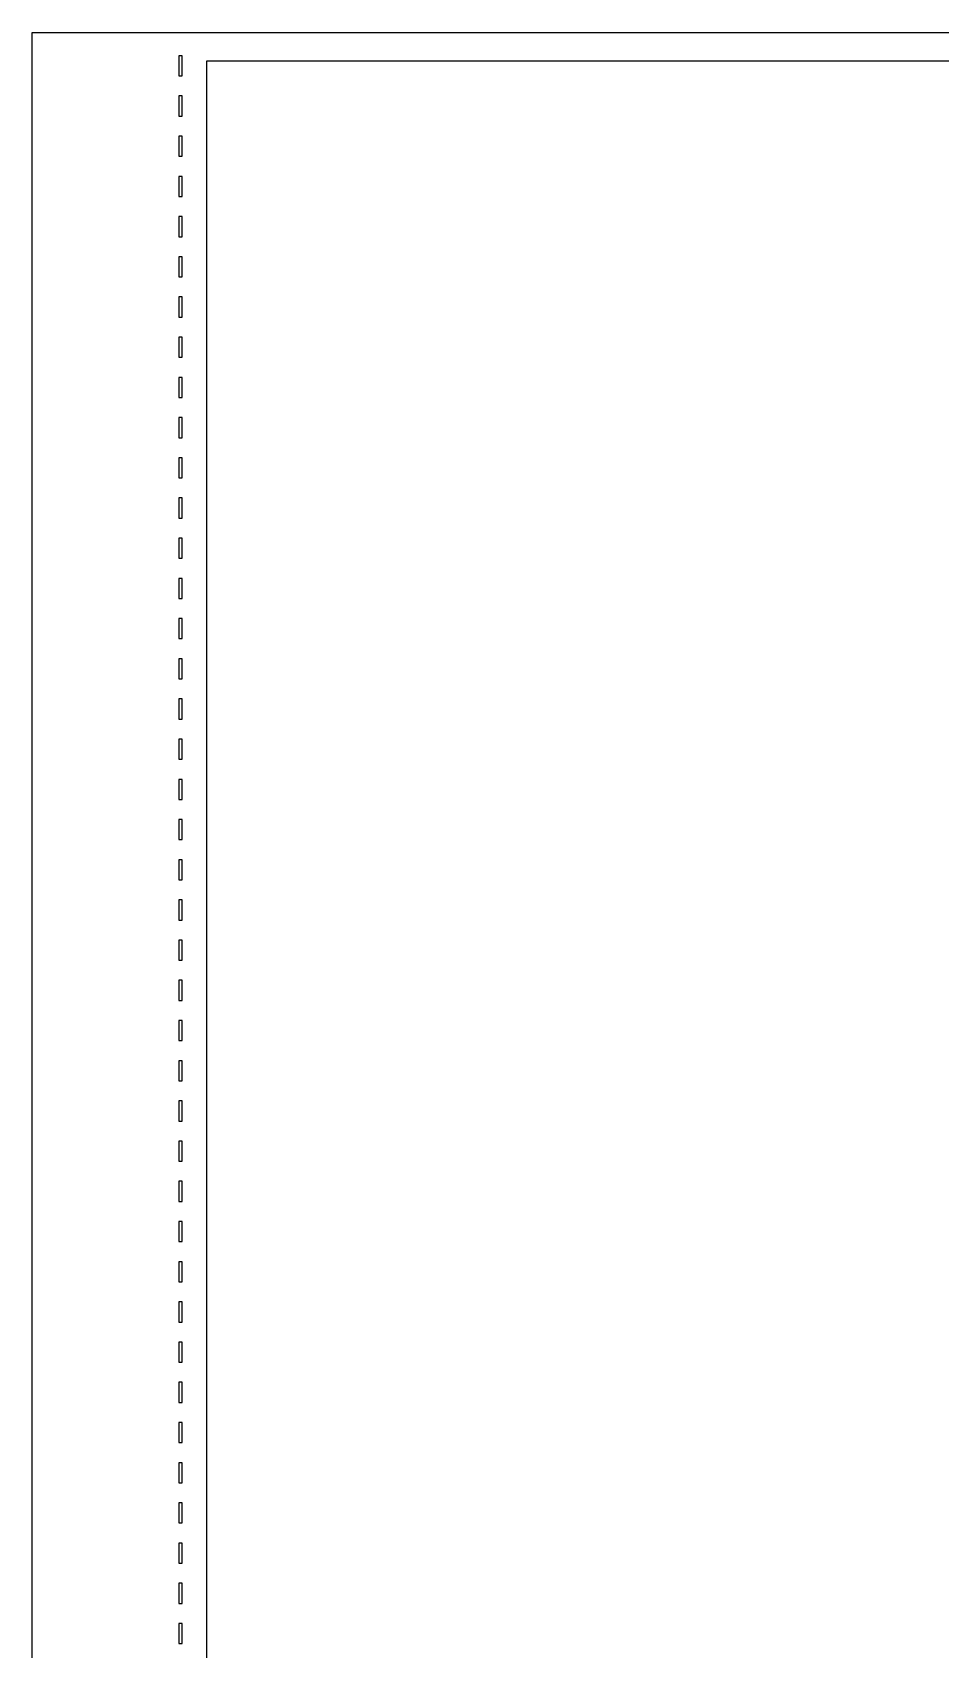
# Model space of a CAD drawing. Header units: centimetres. Extents: x -13.6 to 13.6, y -12.1 to 12.1.
# Drawn here: x -13.57 to -6.78, y 0.03 to 12.1 of the extents above; entities that cross this region are included whole.
import ezdxf

# ---------------------------------------------------------------- set-up
doc = ezdxf.new("R2010")
doc.units = ezdxf.units.CM
doc.header["$MEASUREMENT"] = 0
doc.layers.add('Layer 1', color=7, linetype='Continuous')

msp = doc.modelspace()

# ---------------------------------------------------------------- linework, layer by layer
at = {"layer": 'Layer 1', "color": 197, "lineweight": 25}
for points, knots in [([(-12.41837, 12.09866), (-12.41837, 12.09866), (-12.41837, 12.09788), (-12.41837, 12.09788), (-12.41837, 12.09788), (-12.41837, 12.09788), (-13.56783, 12.09788), (-13.56783, 12.09788), (-13.56783, 12.09788), (-13.56783, 12.09788), (-13.56783, -4.21654), (-13.56783, -4.21654), (-13.56783, -4.21654), (-13.56783, -4.21654), (-12.46056, -4.21654), (-12.46056, -4.21654), (-12.46056, -4.21654), (-12.46056, -4.21654), (-12.46056, -4.19466), (-12.46056, -4.19466), (-12.46056, -4.19466), (-12.46056, -4.19466), (-12.31053, -4.19544), (-12.31053, -4.19544), (-12.31053, -4.19544), (-12.31053, -4.19544), (-12.31053, -4.22045), (-12.31053, -4.22045), (-12.31053, -4.22045), (-12.31053, -4.22045), (-12.41993, -4.21967), (-12.41993, -4.21967), (-12.41993, -4.21967), (-12.41993, -4.21967), (-12.41993, -5.31287), (-12.41993, -5.31287), (-12.41993, -5.31287), (-12.41993, -5.31287), (-12.31053, -5.31287), (-12.31053, -5.31287), (-12.31053, -5.31287), (-12.31053, -5.31287), (-12.31053, -5.33788), (-12.31053, -5.33788), (-12.31053, -5.33788), (-12.31053, -5.33788), (-12.44806, -5.33788), (-12.44806, -5.33788), (-12.44806, -5.33788), (-12.44806, -5.33788), (-12.44806, -5.4254), (-12.44806, -5.4254), (-12.44806, -5.4254), (-12.44806, -5.4254), (-12.47307, -5.4254), (-12.47307, -5.4254), (-12.47307, -5.4254), (-12.47307, -5.4254), (-12.47307, -5.32538), (-12.47307, -5.32538), (-12.47307, -5.32538), (-12.47307, -5.32538), (-13.49594, -5.32538), (-13.49594, -5.32538), (-13.49594, -5.32538), (-13.49594, -5.32538), (-13.49594, -12.0987), (-13.49594, -12.0987), (-13.49594, -12.0987), (-13.49594, -12.0987), (-12.36289, -12.0987), (-12.36289, -12.0987), (-12.36289, -12.0987), (-12.36289, -12.0987), (-12.36289, -12.09401), (-12.36289, -12.09401), (-12.36289, -12.09401), (-12.36289, -12.09401), (-10.93524, -12.09401), (-10.93524, -12.09401), (-10.93524, -12.09401), (-10.93524, -12.09401), (-10.93524, -12.09245), (-10.93524, -12.09245), (-10.93524, -12.09245), (-10.93524, -12.09245), (-1.40664, -12.09245), (-1.40664, -12.09245), (-1.40664, -12.09245), (-0.96285, -12.09245), (-0.60569, -11.73259), (-0.60569, -11.28603), (-0.60569, -11.28603), (-0.60569, -11.28603), (-0.60569, -7.17265), (-0.60569, -7.17265), (-0.60569, -7.17265), (-0.60569, -7.17265), (-0.60413, -7.17265), (-0.60413, -7.17265), (-0.60413, -7.17265), (-0.60413, -7.17265), (-0.60413, -5.30663), (-0.60413, -5.30663), (-0.60413, -5.30663), (-0.60413, -5.30663), (-0.60569, -5.30663), (-0.60569, -5.30663), (-0.60569, -5.30663), (-0.60569, -5.30663), (-0.60569, -4.21734), (-0.60569, -4.21734), (-0.60569, -4.21734), (-0.60569, -4.21734), (-0.60335, -4.21734), (-0.60335, -4.21734), (-0.60335, -4.21734), (-0.60335, -4.21734), (-0.60335, -4.21578), (-0.60335, -4.21578), (-0.60335, -4.21578), (-0.60335, -4.21578), (-0.53615, -4.21578), (-0.53615, -4.21578), (-0.53615, -4.21578), (-0.53615, -4.21578), (0.53674, -4.21578), (0.53674, -4.21578), (0.53674, -4.21578), (0.53674, -4.21578), (0.60394, -4.21578), (0.60394, -4.21578), (0.60394, -4.21578), (0.60394, -4.21578), (0.60394, -4.21734), (0.60394, -4.21734), (0.60394, -4.21734), (0.60394, -4.21734), (0.60628, -4.21734), (0.60628, -4.21734), (0.60628, -4.21734), (0.60628, -4.21734), (0.60628, -5.30663), (0.60628, -5.30663), (0.60628, -5.30663), (0.60628, -5.30663), (0.60472, -5.30663), (0.60472, -5.30663), (0.60472, -5.30663), (0.60472, -5.30663), (0.60472, -7.17265), (0.60472, -7.17265), (0.60472, -7.17265), (0.60472, -7.17265), (0.60628, -7.17265), (0.60628, -7.17265), (0.60628, -7.17265), (0.60628, -7.17265), (0.60628, -11.28603), (0.60628, -11.28603), (0.60628, -11.28603), (0.60628, -11.73259), (0.96345, -12.09245), (1.40723, -12.09245), (1.40723, -12.09245), (1.40723, -12.09245), (10.93583, -12.09245), (10.93583, -12.09245), (10.93583, -12.09245), (10.93583, -12.09245), (10.93583, -12.09401), (10.93583, -12.09401), (10.93583, -12.09401), (10.93583, -12.09401), (12.36348, -12.09401), (12.36348, -12.09401), (12.36348, -12.09401), (12.36348, -12.09401), (12.36348, -12.0987), (12.36348, -12.0987), (12.36348, -12.0987), (12.36348, -12.0987), (13.49654, -12.0987), (13.49654, -12.0987), (13.49654, -12.0987), (13.49654, -12.0987), (13.49654, -5.32538), (13.49654, -5.32538), (13.49654, -5.32538), (13.49654, -5.32538), (12.47367, -5.32538), (12.47367, -5.32538), (12.47367, -5.32538), (12.47367, -5.32538), (12.47367, -5.4254), (12.47367, -5.4254), (12.47367, -5.4254), (12.47367, -5.4254), (12.44866, -5.4254), (12.44866, -5.4254), (12.44866, -5.4254), (12.44866, -5.4254), (12.44866, -5.33788), (12.44866, -5.33788), (12.44866, -5.33788), (12.44866, -5.33788), (12.31113, -5.33788), (12.31113, -5.33788), (12.31113, -5.33788), (12.31113, -5.33788), (12.31113, -5.31287), (12.31113, -5.31287), (12.31113, -5.31287), (12.31113, -5.31287), (12.42053, -5.31287), (12.42053, -5.31287), (12.42053, -5.31287), (12.42053, -5.31287), (12.42053, -4.21967), (12.42053, -4.21967), (12.42053, -4.21967), (12.42053, -4.21967), (12.31113, -4.22045), (12.31113, -4.22045), (12.31113, -4.22045), (12.31113, -4.22045), (12.31113, -4.19544), (12.31113, -4.19544), (12.31113, -4.19544), (12.31113, -4.19544), (12.46116, -4.19466), (12.46116, -4.19466), (12.46116, -4.19466), (12.46116, -4.19466), (12.46116, -4.21654), (12.46116, -4.21654), (12.46116, -4.21654), (12.46116, -4.21654), (13.56843, -4.21654), (13.56843, -4.21654), (13.56843, -4.21654), (13.56843, -4.21654), (13.56843, 12.09788), (13.56843, 12.09788), (13.56843, 12.09788), (13.56843, 12.09788), (12.41896, 12.09788), (12.41896, 12.09788), (12.41896, 12.09788), (12.41896, 12.09788), (12.41896, 12.09866), (12.41896, 12.09866), (12.41896, 12.09866), (12.41896, 12.09866), (0.60394, 12.09866), (0.60394, 12.09866), (0.60394, 12.09866), (0.60394, 12.09866), (0.60394, 12.0971), (0.60394, 12.0971), (0.60394, 12.0971), (0.60394, 12.0971), (0.53674, 12.0971), (0.53674, 12.0971), (0.53674, 12.0971), (0.53674, 12.0971), (-0.53615, 12.0971), (-0.53615, 12.0971), (-0.53615, 12.0971), (-0.53615, 12.0971), (-0.60335, 12.0971), (-0.60335, 12.0971), (-0.60335, 12.0971), (-0.60335, 12.0971), (-0.60335, 12.09866), (-0.60335, 12.09866), (-0.60335, 12.09866), (-0.60335, 12.09866), (-12.41837, 12.09866), (-12.41837, 12.09866)], [0, 0, 0, 0, 0.01408451, 0.01408451, 0.01408451, 0.01408451, 0.02816901, 0.02816901, 0.02816901, 0.02816901, 0.04225352, 0.04225352, 0.04225352, 0.04225352, 0.05633803, 0.05633803, 0.05633803, 0.05633803, 0.07042254, 0.07042254, 0.07042254, 0.07042254, 0.08450704, 0.08450704, 0.08450704, 0.08450704, 0.09859155, 0.09859155, 0.09859155, 0.09859155, 0.11267606, 0.11267606, 0.11267606, 0.11267606, 0.12676056, 0.12676056, 0.12676056, 0.12676056, 0.14084507, 0.14084507, 0.14084507, 0.14084507, 0.15492958, 0.15492958, 0.15492958, 0.15492958, 0.16901408, 0.16901408, 0.16901408, 0.16901408, 0.18309859, 0.18309859, 0.18309859, 0.18309859, 0.1971831, 0.1971831, 0.1971831, 0.1971831, 0.21126761, 0.21126761, 0.21126761, 0.21126761, 0.22535211, 0.22535211, 0.22535211, 0.22535211, 0.23943662, 0.23943662, 0.23943662, 0.23943662, 0.25352113, 0.25352113, 0.25352113, 0.25352113, 0.26760563, 0.26760563, 0.26760563, 0.26760563, 0.28169014, 0.28169014, 0.28169014, 0.28169014, 0.29577465, 0.29577465, 0.29577465, 0.29577465, 0.30985915, 0.30985915, 0.30985915, 0.30985915, 0.32394366, 0.32394366, 0.32394366, 0.32394366, 0.33802817, 0.33802817, 0.33802817, 0.33802817, 0.35211268, 0.35211268, 0.35211268, 0.35211268, 0.36619718, 0.36619718, 0.36619718, 0.36619718, 0.38028169, 0.38028169, 0.38028169, 0.38028169, 0.3943662, 0.3943662, 0.3943662, 0.3943662, 0.4084507, 0.4084507, 0.4084507, 0.4084507, 0.42253521, 0.42253521, 0.42253521, 0.42253521, 0.43661972, 0.43661972, 0.43661972, 0.43661972, 0.45070423, 0.45070423, 0.45070423, 0.45070423, 0.46478873, 0.46478873, 0.46478873, 0.46478873, 0.47887324, 0.47887324, 0.47887324, 0.47887324, 0.49295775, 0.49295775, 0.49295775, 0.49295775, 0.50704225, 0.50704225, 0.50704225, 0.50704225, 0.52112676, 0.52112676, 0.52112676, 0.52112676, 0.53521127, 0.53521127, 0.53521127, 0.53521127, 0.54929577, 0.54929577, 0.54929577, 0.54929577, 0.56338028, 0.56338028, 0.56338028, 0.56338028, 0.57746479, 0.57746479, 0.57746479, 0.57746479, 0.5915493, 0.5915493, 0.5915493, 0.5915493, 0.6056338, 0.6056338, 0.6056338, 0.6056338, 0.61971831, 0.61971831, 0.61971831, 0.61971831, 0.63380282, 0.63380282, 0.63380282, 0.63380282, 0.64788732, 0.64788732, 0.64788732, 0.64788732, 0.66197183, 0.66197183, 0.66197183, 0.66197183, 0.67605634, 0.67605634, 0.67605634, 0.67605634, 0.69014085, 0.69014085, 0.69014085, 0.69014085, 0.70422535, 0.70422535, 0.70422535, 0.70422535, 0.71830986, 0.71830986, 0.71830986, 0.71830986, 0.73239437, 0.73239437, 0.73239437, 0.73239437, 0.74647887, 0.74647887, 0.74647887, 0.74647887, 0.76056338, 0.76056338, 0.76056338, 0.76056338, 0.77464789, 0.77464789, 0.77464789, 0.77464789, 0.78873239, 0.78873239, 0.78873239, 0.78873239, 0.8028169, 0.8028169, 0.8028169, 0.8028169, 0.81690141, 0.81690141, 0.81690141, 0.81690141, 0.83098592, 0.83098592, 0.83098592, 0.83098592, 0.84507042, 0.84507042, 0.84507042, 0.84507042, 0.85915493, 0.85915493, 0.85915493, 0.85915493, 0.87323944, 0.87323944, 0.87323944, 0.87323944, 0.88732394, 0.88732394, 0.88732394, 0.88732394, 0.90140845, 0.90140845, 0.90140845, 0.90140845, 0.91549296, 0.91549296, 0.91549296, 0.91549296, 0.92957746, 0.92957746, 0.92957746, 0.92957746, 0.94366197, 0.94366197, 0.94366197, 0.94366197, 0.95774648, 0.95774648, 0.95774648, 0.95774648, 0.97183099, 0.97183099, 0.97183099, 0.97183099, 1, 1, 1, 1]), ([(-12.47307, 11.92363), (-12.47307, 11.92363), (-12.44806, 11.92363), (-12.44806, 11.92363), (-12.44806, 11.92363), (-12.44806, 11.92363), (-12.44806, 11.7736), (-12.44806, 11.7736), (-12.44806, 11.7736), (-12.44806, 11.7736), (-12.47307, 11.7736), (-12.47307, 11.7736), (-12.47307, 11.7736), (-12.47307, 11.7736), (-12.47307, 11.92363), (-12.47307, 11.92363)], [0, 0, 0, 0, 0.2, 0.2, 0.2, 0.2, 0.4, 0.4, 0.4, 0.4, 0.6, 0.6, 0.6, 0.6, 1, 1, 1, 1]), ([(-12.47307, 11.62356), (-12.47307, 11.62356), (-12.44806, 11.62356), (-12.44806, 11.62356), (-12.44806, 11.62356), (-12.44806, 11.62356), (-12.44806, 11.47353), (-12.44806, 11.47353), (-12.44806, 11.47353), (-12.44806, 11.47353), (-12.47307, 11.47353), (-12.47307, 11.47353), (-12.47307, 11.47353), (-12.47307, 11.47353), (-12.47307, 11.62356), (-12.47307, 11.62356)], [0, 0, 0, 0, 0.2, 0.2, 0.2, 0.2, 0.4, 0.4, 0.4, 0.4, 0.6, 0.6, 0.6, 0.6, 1, 1, 1, 1]), ([(-12.47307, 11.3235), (-12.47307, 11.3235), (-12.44806, 11.3235), (-12.44806, 11.3235), (-12.44806, 11.3235), (-12.44806, 11.3235), (-12.44806, 11.17347), (-12.44806, 11.17347), (-12.44806, 11.17347), (-12.44806, 11.17347), (-12.47307, 11.17347), (-12.47307, 11.17347), (-12.47307, 11.17347), (-12.47307, 11.17347), (-12.47307, 11.3235), (-12.47307, 11.3235)], [0, 0, 0, 0, 0.2, 0.2, 0.2, 0.2, 0.4, 0.4, 0.4, 0.4, 0.6, 0.6, 0.6, 0.6, 1, 1, 1, 1]), ([(-12.47307, 11.02343), (-12.47307, 11.02343), (-12.44806, 11.02343), (-12.44806, 11.02343), (-12.44806, 11.02343), (-12.44806, 11.02343), (-12.44806, 10.8734), (-12.44806, 10.8734), (-12.44806, 10.8734), (-12.44806, 10.8734), (-12.47307, 10.8734), (-12.47307, 10.8734), (-12.47307, 10.8734), (-12.47307, 10.8734), (-12.47307, 11.02343), (-12.47307, 11.02343)], [0, 0, 0, 0, 0.2, 0.2, 0.2, 0.2, 0.4, 0.4, 0.4, 0.4, 0.6, 0.6, 0.6, 0.6, 1, 1, 1, 1]), ([(-12.47307, 10.72337), (-12.47307, 10.72337), (-12.44806, 10.72337), (-12.44806, 10.72337), (-12.44806, 10.72337), (-12.44806, 10.72337), (-12.44806, 10.57334), (-12.44806, 10.57334), (-12.44806, 10.57334), (-12.44806, 10.57334), (-12.47307, 10.57334), (-12.47307, 10.57334), (-12.47307, 10.57334), (-12.47307, 10.57334), (-12.47307, 10.72337), (-12.47307, 10.72337)], [0, 0, 0, 0, 0.2, 0.2, 0.2, 0.2, 0.4, 0.4, 0.4, 0.4, 0.6, 0.6, 0.6, 0.6, 1, 1, 1, 1]), ([(-12.47307, 10.42331), (-12.47307, 10.42331), (-12.44806, 10.42331), (-12.44806, 10.42331), (-12.44806, 10.42331), (-12.44806, 10.42331), (-12.44806, 10.27328), (-12.44806, 10.27328), (-12.44806, 10.27328), (-12.44806, 10.27328), (-12.47307, 10.27328), (-12.47307, 10.27328), (-12.47307, 10.27328), (-12.47307, 10.27328), (-12.47307, 10.42331), (-12.47307, 10.42331)], [0, 0, 0, 0, 0.2, 0.2, 0.2, 0.2, 0.4, 0.4, 0.4, 0.4, 0.6, 0.6, 0.6, 0.6, 1, 1, 1, 1]), ([(-12.47307, 10.12324), (-12.47307, 10.12324), (-12.44806, 10.12324), (-12.44806, 10.12324), (-12.44806, 10.12324), (-12.44806, 10.12324), (-12.44806, 9.97321), (-12.44806, 9.97321), (-12.44806, 9.97321), (-12.44806, 9.97321), (-12.47307, 9.97321), (-12.47307, 9.97321), (-12.47307, 9.97321), (-12.47307, 9.97321), (-12.47307, 10.12324), (-12.47307, 10.12324)], [0, 0, 0, 0, 0.2, 0.2, 0.2, 0.2, 0.4, 0.4, 0.4, 0.4, 0.6, 0.6, 0.6, 0.6, 1, 1, 1, 1]), ([(-12.47307, 9.82318), (-12.47307, 9.82318), (-12.44806, 9.82318), (-12.44806, 9.82318), (-12.44806, 9.82318), (-12.44806, 9.82318), (-12.44806, 9.67315), (-12.44806, 9.67315), (-12.44806, 9.67315), (-12.44806, 9.67315), (-12.47307, 9.67315), (-12.47307, 9.67315), (-12.47307, 9.67315), (-12.47307, 9.67315), (-12.47307, 9.82318), (-12.47307, 9.82318)], [0, 0, 0, 0, 0.2, 0.2, 0.2, 0.2, 0.4, 0.4, 0.4, 0.4, 0.6, 0.6, 0.6, 0.6, 1, 1, 1, 1]), ([(-12.47307, 9.52311), (-12.47307, 9.52311), (-12.44806, 9.52311), (-12.44806, 9.52311), (-12.44806, 9.52311), (-12.44806, 9.52311), (-12.44806, 9.37308), (-12.44806, 9.37308), (-12.44806, 9.37308), (-12.44806, 9.37308), (-12.47307, 9.37308), (-12.47307, 9.37308), (-12.47307, 9.37308), (-12.47307, 9.37308), (-12.47307, 9.52311), (-12.47307, 9.52311)], [0, 0, 0, 0, 0.2, 0.2, 0.2, 0.2, 0.4, 0.4, 0.4, 0.4, 0.6, 0.6, 0.6, 0.6, 1, 1, 1, 1]), ([(-12.47307, 9.22305), (-12.47307, 9.22305), (-12.44806, 9.22305), (-12.44806, 9.22305), (-12.44806, 9.22305), (-12.44806, 9.22305), (-12.44806, 9.07302), (-12.44806, 9.07302), (-12.44806, 9.07302), (-12.44806, 9.07302), (-12.47307, 9.07302), (-12.47307, 9.07302), (-12.47307, 9.07302), (-12.47307, 9.07302), (-12.47307, 9.22305), (-12.47307, 9.22305)], [0, 0, 0, 0, 0.2, 0.2, 0.2, 0.2, 0.4, 0.4, 0.4, 0.4, 0.6, 0.6, 0.6, 0.6, 1, 1, 1, 1]), ([(-12.47307, 8.92299), (-12.47307, 8.92299), (-12.44806, 8.92299), (-12.44806, 8.92299), (-12.44806, 8.92299), (-12.44806, 8.92299), (-12.44806, 8.77296), (-12.44806, 8.77296), (-12.44806, 8.77296), (-12.44806, 8.77296), (-12.47307, 8.77296), (-12.47307, 8.77296), (-12.47307, 8.77296), (-12.47307, 8.77296), (-12.47307, 8.92299), (-12.47307, 8.92299)], [0, 0, 0, 0, 0.2, 0.2, 0.2, 0.2, 0.4, 0.4, 0.4, 0.4, 0.6, 0.6, 0.6, 0.6, 1, 1, 1, 1]), ([(-12.47307, 8.62292), (-12.47307, 8.62292), (-12.44806, 8.62292), (-12.44806, 8.62292), (-12.44806, 8.62292), (-12.44806, 8.62292), (-12.44806, 8.47289), (-12.44806, 8.47289), (-12.44806, 8.47289), (-12.44806, 8.47289), (-12.47307, 8.47289), (-12.47307, 8.47289), (-12.47307, 8.47289), (-12.47307, 8.47289), (-12.47307, 8.62292), (-12.47307, 8.62292)], [0, 0, 0, 0, 0.2, 0.2, 0.2, 0.2, 0.4, 0.4, 0.4, 0.4, 0.6, 0.6, 0.6, 0.6, 1, 1, 1, 1]), ([(-12.47307, 8.32286), (-12.47307, 8.32286), (-12.44806, 8.32286), (-12.44806, 8.32286), (-12.44806, 8.32286), (-12.44806, 8.32286), (-12.44806, 8.17283), (-12.44806, 8.17283), (-12.44806, 8.17283), (-12.44806, 8.17283), (-12.47307, 8.17283), (-12.47307, 8.17283), (-12.47307, 8.17283), (-12.47307, 8.17283), (-12.47307, 8.32286), (-12.47307, 8.32286)], [0, 0, 0, 0, 0.2, 0.2, 0.2, 0.2, 0.4, 0.4, 0.4, 0.4, 0.6, 0.6, 0.6, 0.6, 1, 1, 1, 1]), ([(-12.47307, 8.02279), (-12.47307, 8.02279), (-12.44806, 8.02279), (-12.44806, 8.02279), (-12.44806, 8.02279), (-12.44806, 8.02279), (-12.44806, 7.87276), (-12.44806, 7.87276), (-12.44806, 7.87276), (-12.44806, 7.87276), (-12.47307, 7.87276), (-12.47307, 7.87276), (-12.47307, 7.87276), (-12.47307, 7.87276), (-12.47307, 8.02279), (-12.47307, 8.02279)], [0, 0, 0, 0, 0.2, 0.2, 0.2, 0.2, 0.4, 0.4, 0.4, 0.4, 0.6, 0.6, 0.6, 0.6, 1, 1, 1, 1]), ([(-12.47307, 7.72273), (-12.47307, 7.72273), (-12.44806, 7.72273), (-12.44806, 7.72273), (-12.44806, 7.72273), (-12.44806, 7.72273), (-12.44806, 7.5727), (-12.44806, 7.5727), (-12.44806, 7.5727), (-12.44806, 7.5727), (-12.47307, 7.5727), (-12.47307, 7.5727), (-12.47307, 7.5727), (-12.47307, 7.5727), (-12.47307, 7.72273), (-12.47307, 7.72273)], [0, 0, 0, 0, 0.2, 0.2, 0.2, 0.2, 0.4, 0.4, 0.4, 0.4, 0.6, 0.6, 0.6, 0.6, 1, 1, 1, 1]), ([(-12.47307, 7.42266), (-12.47307, 7.42266), (-12.44806, 7.42266), (-12.44806, 7.42266), (-12.44806, 7.42266), (-12.44806, 7.42266), (-12.44806, 7.27263), (-12.44806, 7.27263), (-12.44806, 7.27263), (-12.44806, 7.27263), (-12.47307, 7.27263), (-12.47307, 7.27263), (-12.47307, 7.27263), (-12.47307, 7.27263), (-12.47307, 7.42266), (-12.47307, 7.42266)], [0, 0, 0, 0, 0.2, 0.2, 0.2, 0.2, 0.4, 0.4, 0.4, 0.4, 0.6, 0.6, 0.6, 0.6, 1, 1, 1, 1]), ([(-12.47307, 7.1226), (-12.47307, 7.1226), (-12.44806, 7.1226), (-12.44806, 7.1226), (-12.44806, 7.1226), (-12.44806, 7.1226), (-12.44806, 6.97257), (-12.44806, 6.97257), (-12.44806, 6.97257), (-12.44806, 6.97257), (-12.47307, 6.97257), (-12.47307, 6.97257), (-12.47307, 6.97257), (-12.47307, 6.97257), (-12.47307, 7.1226), (-12.47307, 7.1226)], [0, 0, 0, 0, 0.2, 0.2, 0.2, 0.2, 0.4, 0.4, 0.4, 0.4, 0.6, 0.6, 0.6, 0.6, 1, 1, 1, 1]), ([(-12.47307, 6.82254), (-12.47307, 6.82254), (-12.44806, 6.82254), (-12.44806, 6.82254), (-12.44806, 6.82254), (-12.44806, 6.82254), (-12.44806, 6.67251), (-12.44806, 6.67251), (-12.44806, 6.67251), (-12.44806, 6.67251), (-12.47307, 6.67251), (-12.47307, 6.67251), (-12.47307, 6.67251), (-12.47307, 6.67251), (-12.47307, 6.82254), (-12.47307, 6.82254)], [0, 0, 0, 0, 0.2, 0.2, 0.2, 0.2, 0.4, 0.4, 0.4, 0.4, 0.6, 0.6, 0.6, 0.6, 1, 1, 1, 1]), ([(-12.47307, 6.52247), (-12.47307, 6.52247), (-12.44806, 6.52247), (-12.44806, 6.52247), (-12.44806, 6.52247), (-12.44806, 6.52247), (-12.44806, 6.37244), (-12.44806, 6.37244), (-12.44806, 6.37244), (-12.44806, 6.37244), (-12.47307, 6.37244), (-12.47307, 6.37244), (-12.47307, 6.37244), (-12.47307, 6.37244), (-12.47307, 6.52247), (-12.47307, 6.52247)], [0, 0, 0, 0, 0.2, 0.2, 0.2, 0.2, 0.4, 0.4, 0.4, 0.4, 0.6, 0.6, 0.6, 0.6, 1, 1, 1, 1]), ([(-12.47307, 6.22241), (-12.47307, 6.22241), (-12.44806, 6.22241), (-12.44806, 6.22241), (-12.44806, 6.22241), (-12.44806, 6.22241), (-12.44806, 6.07238), (-12.44806, 6.07238), (-12.44806, 6.07238), (-12.44806, 6.07238), (-12.47307, 6.07238), (-12.47307, 6.07238), (-12.47307, 6.07238), (-12.47307, 6.07238), (-12.47307, 6.22241), (-12.47307, 6.22241)], [0, 0, 0, 0, 0.2, 0.2, 0.2, 0.2, 0.4, 0.4, 0.4, 0.4, 0.6, 0.6, 0.6, 0.6, 1, 1, 1, 1]), ([(-12.47307, 5.92234), (-12.47307, 5.92234), (-12.44806, 5.92234), (-12.44806, 5.92234), (-12.44806, 5.92234), (-12.44806, 5.92234), (-12.44806, 5.77231), (-12.44806, 5.77231), (-12.44806, 5.77231), (-12.44806, 5.77231), (-12.47307, 5.77231), (-12.47307, 5.77231), (-12.47307, 5.77231), (-12.47307, 5.77231), (-12.47307, 5.92234), (-12.47307, 5.92234)], [0, 0, 0, 0, 0.2, 0.2, 0.2, 0.2, 0.4, 0.4, 0.4, 0.4, 0.6, 0.6, 0.6, 0.6, 1, 1, 1, 1]), ([(-12.47307, 5.62228), (-12.47307, 5.62228), (-12.44806, 5.62228), (-12.44806, 5.62228), (-12.44806, 5.62228), (-12.44806, 5.62228), (-12.44806, 5.47225), (-12.44806, 5.47225), (-12.44806, 5.47225), (-12.44806, 5.47225), (-12.47307, 5.47225), (-12.47307, 5.47225), (-12.47307, 5.47225), (-12.47307, 5.47225), (-12.47307, 5.62228), (-12.47307, 5.62228)], [0, 0, 0, 0, 0.2, 0.2, 0.2, 0.2, 0.4, 0.4, 0.4, 0.4, 0.6, 0.6, 0.6, 0.6, 1, 1, 1, 1]), ([(-12.47307, 5.32222), (-12.47307, 5.32222), (-12.44806, 5.32222), (-12.44806, 5.32222), (-12.44806, 5.32222), (-12.44806, 5.32222), (-12.44806, 5.17219), (-12.44806, 5.17219), (-12.44806, 5.17219), (-12.44806, 5.17219), (-12.47307, 5.17219), (-12.47307, 5.17219), (-12.47307, 5.17219), (-12.47307, 5.17219), (-12.47307, 5.32222), (-12.47307, 5.32222)], [0, 0, 0, 0, 0.2, 0.2, 0.2, 0.2, 0.4, 0.4, 0.4, 0.4, 0.6, 0.6, 0.6, 0.6, 1, 1, 1, 1]), ([(-12.47307, 5.02215), (-12.47307, 5.02215), (-12.44806, 5.02215), (-12.44806, 5.02215), (-12.44806, 5.02215), (-12.44806, 5.02215), (-12.44806, 4.87212), (-12.44806, 4.87212), (-12.44806, 4.87212), (-12.44806, 4.87212), (-12.47307, 4.87212), (-12.47307, 4.87212), (-12.47307, 4.87212), (-12.47307, 4.87212), (-12.47307, 5.02215), (-12.47307, 5.02215)], [0, 0, 0, 0, 0.2, 0.2, 0.2, 0.2, 0.4, 0.4, 0.4, 0.4, 0.6, 0.6, 0.6, 0.6, 1, 1, 1, 1]), ([(-12.47307, 4.72209), (-12.47307, 4.72209), (-12.44806, 4.72209), (-12.44806, 4.72209), (-12.44806, 4.72209), (-12.44806, 4.72209), (-12.44806, 4.57206), (-12.44806, 4.57206), (-12.44806, 4.57206), (-12.44806, 4.57206), (-12.47307, 4.57206), (-12.47307, 4.57206), (-12.47307, 4.57206), (-12.47307, 4.57206), (-12.47307, 4.72209), (-12.47307, 4.72209)], [0, 0, 0, 0, 0.2, 0.2, 0.2, 0.2, 0.4, 0.4, 0.4, 0.4, 0.6, 0.6, 0.6, 0.6, 1, 1, 1, 1]), ([(-12.47307, 4.42202), (-12.47307, 4.42202), (-12.44806, 4.42202), (-12.44806, 4.42202), (-12.44806, 4.42202), (-12.44806, 4.42202), (-12.44806, 4.27199), (-12.44806, 4.27199), (-12.44806, 4.27199), (-12.44806, 4.27199), (-12.47307, 4.27199), (-12.47307, 4.27199), (-12.47307, 4.27199), (-12.47307, 4.27199), (-12.47307, 4.42202), (-12.47307, 4.42202)], [0, 0, 0, 0, 0.2, 0.2, 0.2, 0.2, 0.4, 0.4, 0.4, 0.4, 0.6, 0.6, 0.6, 0.6, 1, 1, 1, 1]), ([(-12.47307, 4.12196), (-12.47307, 4.12196), (-12.44806, 4.12196), (-12.44806, 4.12196), (-12.44806, 4.12196), (-12.44806, 4.12196), (-12.44806, 3.97193), (-12.44806, 3.97193), (-12.44806, 3.97193), (-12.44806, 3.97193), (-12.47307, 3.97193), (-12.47307, 3.97193), (-12.47307, 3.97193), (-12.47307, 3.97193), (-12.47307, 4.12196), (-12.47307, 4.12196)], [0, 0, 0, 0, 0.2, 0.2, 0.2, 0.2, 0.4, 0.4, 0.4, 0.4, 0.6, 0.6, 0.6, 0.6, 1, 1, 1, 1]), ([(-12.47307, 3.8219), (-12.47307, 3.8219), (-12.44806, 3.8219), (-12.44806, 3.8219), (-12.44806, 3.8219), (-12.44806, 3.8219), (-12.44806, 3.67187), (-12.44806, 3.67187), (-12.44806, 3.67187), (-12.44806, 3.67187), (-12.47307, 3.67187), (-12.47307, 3.67187), (-12.47307, 3.67187), (-12.47307, 3.67187), (-12.47307, 3.8219), (-12.47307, 3.8219)], [0, 0, 0, 0, 0.2, 0.2, 0.2, 0.2, 0.4, 0.4, 0.4, 0.4, 0.6, 0.6, 0.6, 0.6, 1, 1, 1, 1]), ([(-12.47307, 3.52183), (-12.47307, 3.52183), (-12.44806, 3.52183), (-12.44806, 3.52183), (-12.44806, 3.52183), (-12.44806, 3.52183), (-12.44806, 3.3718), (-12.44806, 3.3718), (-12.44806, 3.3718), (-12.44806, 3.3718), (-12.47307, 3.3718), (-12.47307, 3.3718), (-12.47307, 3.3718), (-12.47307, 3.3718), (-12.47307, 3.52183), (-12.47307, 3.52183)], [0, 0, 0, 0, 0.2, 0.2, 0.2, 0.2, 0.4, 0.4, 0.4, 0.4, 0.6, 0.6, 0.6, 0.6, 1, 1, 1, 1]), ([(-12.47307, 3.22177), (-12.47307, 3.22177), (-12.44806, 3.22177), (-12.44806, 3.22177), (-12.44806, 3.22177), (-12.44806, 3.22177), (-12.44806, 3.07174), (-12.44806, 3.07174), (-12.44806, 3.07174), (-12.44806, 3.07174), (-12.47307, 3.07174), (-12.47307, 3.07174), (-12.47307, 3.07174), (-12.47307, 3.07174), (-12.47307, 3.22177), (-12.47307, 3.22177)], [0, 0, 0, 0, 0.2, 0.2, 0.2, 0.2, 0.4, 0.4, 0.4, 0.4, 0.6, 0.6, 0.6, 0.6, 1, 1, 1, 1]), ([(-12.47307, 2.9217), (-12.47307, 2.9217), (-12.44806, 2.9217), (-12.44806, 2.9217), (-12.44806, 2.9217), (-12.44806, 2.9217), (-12.44806, 2.77167), (-12.44806, 2.77167), (-12.44806, 2.77167), (-12.44806, 2.77167), (-12.47307, 2.77167), (-12.47307, 2.77167), (-12.47307, 2.77167), (-12.47307, 2.77167), (-12.47307, 2.9217), (-12.47307, 2.9217)], [0, 0, 0, 0, 0.2, 0.2, 0.2, 0.2, 0.4, 0.4, 0.4, 0.4, 0.6, 0.6, 0.6, 0.6, 1, 1, 1, 1]), ([(-12.47307, 2.62164), (-12.47307, 2.62164), (-12.44806, 2.62164), (-12.44806, 2.62164), (-12.44806, 2.62164), (-12.44806, 2.62164), (-12.44806, 2.47161), (-12.44806, 2.47161), (-12.44806, 2.47161), (-12.44806, 2.47161), (-12.47307, 2.47161), (-12.47307, 2.47161), (-12.47307, 2.47161), (-12.47307, 2.47161), (-12.47307, 2.62164), (-12.47307, 2.62164)], [0, 0, 0, 0, 0.2, 0.2, 0.2, 0.2, 0.4, 0.4, 0.4, 0.4, 0.6, 0.6, 0.6, 0.6, 1, 1, 1, 1]), ([(-12.47307, 2.32158), (-12.47307, 2.32158), (-12.44806, 2.32158), (-12.44806, 2.32158), (-12.44806, 2.32158), (-12.44806, 2.32158), (-12.44806, 2.17155), (-12.44806, 2.17155), (-12.44806, 2.17155), (-12.44806, 2.17155), (-12.47307, 2.17155), (-12.47307, 2.17155), (-12.47307, 2.17155), (-12.47307, 2.17155), (-12.47307, 2.32158), (-12.47307, 2.32158)], [0, 0, 0, 0, 0.2, 0.2, 0.2, 0.2, 0.4, 0.4, 0.4, 0.4, 0.6, 0.6, 0.6, 0.6, 1, 1, 1, 1]), ([(-12.47307, 2.02151), (-12.47307, 2.02151), (-12.44806, 2.02151), (-12.44806, 2.02151), (-12.44806, 2.02151), (-12.44806, 2.02151), (-12.44806, 1.87148), (-12.44806, 1.87148), (-12.44806, 1.87148), (-12.44806, 1.87148), (-12.47307, 1.87148), (-12.47307, 1.87148), (-12.47307, 1.87148), (-12.47307, 1.87148), (-12.47307, 2.02151), (-12.47307, 2.02151)], [0, 0, 0, 0, 0.2, 0.2, 0.2, 0.2, 0.4, 0.4, 0.4, 0.4, 0.6, 0.6, 0.6, 0.6, 1, 1, 1, 1]), ([(-12.47307, 1.72145), (-12.47307, 1.72145), (-12.44806, 1.72145), (-12.44806, 1.72145), (-12.44806, 1.72145), (-12.44806, 1.72145), (-12.44806, 1.57142), (-12.44806, 1.57142), (-12.44806, 1.57142), (-12.44806, 1.57142), (-12.47307, 1.57142), (-12.47307, 1.57142), (-12.47307, 1.57142), (-12.47307, 1.57142), (-12.47307, 1.72145), (-12.47307, 1.72145)], [0, 0, 0, 0, 0.2, 0.2, 0.2, 0.2, 0.4, 0.4, 0.4, 0.4, 0.6, 0.6, 0.6, 0.6, 1, 1, 1, 1]), ([(-12.47307, 1.42138), (-12.47307, 1.42138), (-12.44806, 1.42138), (-12.44806, 1.42138), (-12.44806, 1.42138), (-12.44806, 1.42138), (-12.44806, 1.27135), (-12.44806, 1.27135), (-12.44806, 1.27135), (-12.44806, 1.27135), (-12.47307, 1.27135), (-12.47307, 1.27135), (-12.47307, 1.27135), (-12.47307, 1.27135), (-12.47307, 1.42138), (-12.47307, 1.42138)], [0, 0, 0, 0, 0.2, 0.2, 0.2, 0.2, 0.4, 0.4, 0.4, 0.4, 0.6, 0.6, 0.6, 0.6, 1, 1, 1, 1]), ([(-12.47307, 1.12132), (-12.47307, 1.12132), (-12.44806, 1.12132), (-12.44806, 1.12132), (-12.44806, 1.12132), (-12.44806, 1.12132), (-12.44806, 0.97129), (-12.44806, 0.97129), (-12.44806, 0.97129), (-12.44806, 0.97129), (-12.47307, 0.97129), (-12.47307, 0.97129), (-12.47307, 0.97129), (-12.47307, 0.97129), (-12.47307, 1.12132), (-12.47307, 1.12132)], [0, 0, 0, 0, 0.2, 0.2, 0.2, 0.2, 0.4, 0.4, 0.4, 0.4, 0.6, 0.6, 0.6, 0.6, 1, 1, 1, 1]), ([(-12.47307, 0.82126), (-12.47307, 0.82126), (-12.44806, 0.82126), (-12.44806, 0.82126), (-12.44806, 0.82126), (-12.44806, 0.82126), (-12.44806, 0.67123), (-12.44806, 0.67123), (-12.44806, 0.67123), (-12.44806, 0.67123), (-12.47307, 0.67123), (-12.47307, 0.67123), (-12.47307, 0.67123), (-12.47307, 0.67123), (-12.47307, 0.82126), (-12.47307, 0.82126)], [0, 0, 0, 0, 0.2, 0.2, 0.2, 0.2, 0.4, 0.4, 0.4, 0.4, 0.6, 0.6, 0.6, 0.6, 1, 1, 1, 1]), ([(-12.47307, 0.52119), (-12.47307, 0.52119), (-12.44806, 0.52119), (-12.44806, 0.52119), (-12.44806, 0.52119), (-12.44806, 0.52119), (-12.44806, 0.37116), (-12.44806, 0.37116), (-12.44806, 0.37116), (-12.44806, 0.37116), (-12.47307, 0.37116), (-12.47307, 0.37116), (-12.47307, 0.37116), (-12.47307, 0.37116), (-12.47307, 0.52119), (-12.47307, 0.52119)], [0, 0, 0, 0, 0.2, 0.2, 0.2, 0.2, 0.4, 0.4, 0.4, 0.4, 0.6, 0.6, 0.6, 0.6, 1, 1, 1, 1]), ([(-12.47307, 0.22113), (-12.47307, 0.22113), (-12.44806, 0.22113), (-12.44806, 0.22113), (-12.44806, 0.22113), (-12.44806, 0.22113), (-12.44806, 0.0711), (-12.44806, 0.0711), (-12.44806, 0.0711), (-12.44806, 0.0711), (-12.47307, 0.0711), (-12.47307, 0.0711), (-12.47307, 0.0711), (-12.47307, 0.0711), (-12.47307, 0.22113), (-12.47307, 0.22113)], [0, 0, 0, 0, 0.2, 0.2, 0.2, 0.2, 0.4, 0.4, 0.4, 0.4, 0.6, 0.6, 0.6, 0.6, 1, 1, 1, 1])]:
    msp.add_open_spline(points, degree=3, knots=knots, dxfattribs=at)
at = {"layer": 'Layer 1', "color": 9, "lineweight": 25}
msp.add_open_spline([(-12.2667, 11.88267), (-12.2667, 11.88267), (-0.87988, 11.88267), (-0.87988, 11.88267), (-0.87988, 11.88267), (-0.87988, 11.88267), (-0.87988, -4.00882), (-0.87988, -4.00882), (-0.87988, -4.00882), (-0.87988, -4.00882), (-12.2667, -4.00882), (-12.2667, -4.00882), (-12.2667, -4.00882), (-12.2667, -4.00882), (-12.2667, 11.88267), (-12.2667, 11.88267)], degree=3, knots=[0, 0, 0, 0, 0.2, 0.2, 0.2, 0.2, 0.4, 0.4, 0.4, 0.4, 0.6, 0.6, 0.6, 0.6, 1, 1, 1, 1], dxfattribs=at)

doc.saveas('drawing.dxf')
